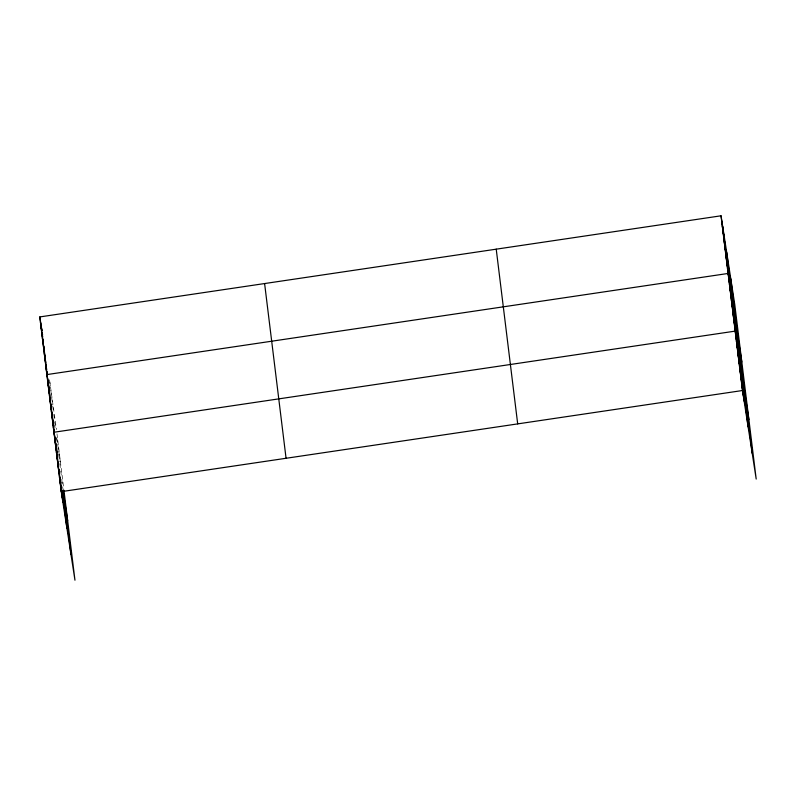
<?xml version="1.0" encoding="UTF-8"?>
<svg xmlns="http://www.w3.org/2000/svg" width="796" height="796" viewBox="0 0 796 796"><rect width="100%" height="100%" fill="white"/><g stroke="black" fill="none" stroke-linecap="round" stroke-linejoin="round"><path stroke-width="0.6" stroke-dasharray="3.98 2.98" d="M49.531 379.811L56.466 429.591M54.735 425.343L55.083 427.542M56.615 437.462L60.586 463.143M61.65 481.898L61.988 484.107M56.984 433.79L63.809 489.351M49.79 381.901L50.566 388.189M50.825 390.289L51.461 395.532M51.72 397.632L52.626 404.965M52.755 406.02L53.392 411.253M53.78 414.398L54.556 420.696M54.685 421.741L55.332 426.984M56.745 438.516L57.262 442.705M57.899 447.949L58.158 450.048M58.675 454.237L59.581 461.58M59.829 463.67L60.476 468.914M60.735 471.013L61.511 477.301M61.77 479.401L62.406 484.645M62.665 486.734L63.053 489.878"/><path stroke-width="1.19" d="M63.939 490.396L74.963 580.204L61.262 491.649L39.8 316.927L721.037 215.796L734.738 304.351L756.2 479.073L742.489 390.518L721.037 215.796M61.262 491.649L742.489 390.518M721.673 221.039L723.345 231.785M722.32 226.283L723.982 237.029M722.967 231.517L724.629 242.273M723.614 236.76L725.275 247.516M724.251 242.004L725.922 252.76M724.897 247.248L726.559 257.994M725.544 252.491L727.206 263.237M726.181 257.725L727.852 268.481M726.828 262.969L728.489 273.725M727.474 268.212L729.136 278.968M741.822 362.011L728.111 273.456L46.884 374.588L48.178 382.946M728.758 278.7L730.42 289.445M729.405 283.933L731.066 294.689M730.041 289.177L731.713 299.933M730.688 294.421L732.35 305.176M731.335 299.664L732.997 310.41M731.982 304.908L733.643 315.654M732.618 310.142L734.29 320.897M733.265 315.385L734.927 326.141M733.912 320.629L735.574 331.385M734.549 325.872L736.22 336.618M748.907 419.661L735.196 331.116L53.959 432.248L55.252 440.606M735.803 336.061L737.464 346.817M736.409 341.016L738.081 351.762M737.016 345.962L738.688 356.717M737.623 350.917L739.295 361.663M738.24 355.862L739.902 366.618M738.847 360.817L740.509 371.563M739.454 365.762L741.116 376.518M740.061 370.717L741.723 381.473M740.668 375.672L742.937 391.373M741.882 385.572L743.544 396.318M39.8 316.927L40.914 324.101M41.84 330.121L41.462 327.683L41.85 330.828M42.218 332.569L42.596 335.017M40.447 322.171L41.74 330.529M41.084 327.415L42.566 336.967M41.73 332.658L43.392 343.404L42.885 339.215M42.377 337.892L43.302 343.872M43.671 346.26L44.039 348.648L43.651 345.504M43.014 343.136L44.128 350.31M43.661 348.379L44.954 356.737M44.307 353.623L45.79 363.175M44.954 358.867L46.616 369.613L46.098 365.424M45.591 364.1L47.263 374.856L46.874 371.712M46.238 369.344L47.342 376.518M48.924 387.781L48.546 385.344L48.934 388.488M47.521 379.831L49.004 389.383M48.168 385.075L49.83 395.821M48.815 390.309L50.476 401.065L50.088 397.92M49.452 395.552L51.123 406.308M50.098 400.796L52.148 414.696M50.745 406.04L52.228 415.592M51.392 411.283L52.864 420.835M52.029 416.517L53.69 427.273L53.312 424.129M52.675 421.761L54.337 432.517L54.078 430.417M53.322 427.004L55.372 440.904M56.198 446.665L55.63 442.994L56.108 446.954M56.576 449.113L56.954 451.561M63.013 490.714L67.67 520.803M54.566 437.193L56.048 446.755M55.173 442.148L56.844 452.904L56.357 448.944M55.79 447.093L57.451 457.849M56.397 452.048L58.546 466.764M57.004 457.004L58.476 466.555M57.611 461.949L59.272 472.705L58.914 469.73M58.217 466.904L60.854 485.57M59.431 476.804L60.914 486.356M60.038 481.749L61.71 492.505M60.645 486.704L62.317 497.45M730.768 278.67L752.23 453.402M726.668 252.223L748.131 426.945M722.698 226.552L744.16 401.274M496.226 249.168L517.689 423.89M264.61 283.555L286.062 458.277M63.182 490.933L70.993 554.533M62.277 490.455L66.894 528.076M42.108 332.927L42.626 337.116M44.427 351.792L44.944 355.991M45.322 359.135L45.71 362.28M47.641 378L48.158 382.199M49.322 391.632L49.7 394.776M50.864 404.209L51.382 408.408M52.407 416.786L52.924 420.985M57.203 455.869L57.69 459.829M59.64 475.67L60.128 479.63M61.222 488.545L62.924 502.405"/></g></svg>
